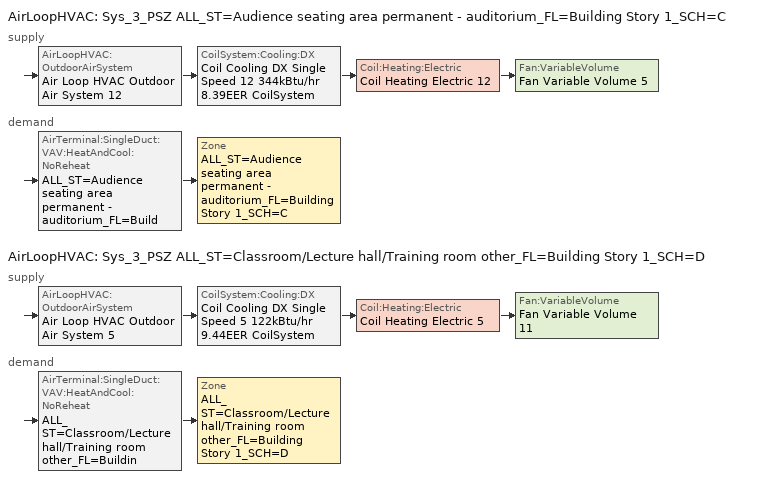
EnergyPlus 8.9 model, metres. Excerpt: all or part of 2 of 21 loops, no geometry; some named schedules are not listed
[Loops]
AirLoopHVAC 'Sys_3_PSZ ALL_ST=Audience seating area permanent - auditorium_FL=Building Story 1_SCH=C'
 supply: AirLoopHVAC:OutdoorAirSystem 'Air Loop HVAC Outdoor Air System 12' > CoilSystem:Cooling:DX 'Coil Cooling DX Single Speed 12 344kBtu/hr 8.39EER CoilSystem' > Coil:Heating:Electric 'Coil Heating Electric 12' > Fan:VariableVolume 'Fan Variable Volume 5'
 demand: AirTerminal:SingleDuct:VAV:HeatAndCool:NoReheat 'ALL_ST=Audience seating area permanent - auditorium_FL=Building Story 1_SCH=C vav terminal' > Zone 'ALL_ST=Audience seating area permanent - auditorium_FL=Building Story 1_SCH=C'
AirLoopHVAC 'Sys_3_PSZ ALL_ST=Classroom/Lecture hall/Training room other_FL=Building Story 1_SCH=D'
 supply: AirLoopHVAC:OutdoorAirSystem 'Air Loop HVAC Outdoor Air System 5' > CoilSystem:Cooling:DX 'Coil Cooling DX Single Speed 5 122kBtu/hr 9.44EER CoilSystem' > Coil:Heating:Electric 'Coil Heating Electric 5' > Fan:VariableVolume 'Fan Variable Volume 11'
 demand: AirTerminal:SingleDuct:VAV:HeatAndCool:NoReheat 'ALL_ST=Classroom/Lecture hall/Training room other_FL=Building Story 1_SCH=D vav terminal' > Zone 'ALL_ST=Classroom/Lecture hall/Training room other_FL=Building Story 1_SCH=D'
[ZoneControl:Thermostat] Control Object Type 1=ThermostatSetpoint:DualSetpoint
Name | Zone or ZoneList | Control Type Schedule | Control Name 1
ALL_ST=Audience seating area permanent - auditorium_FL=Building Story 1_SCH=C Thermostat | ALL_ST=Audience seating area permanent - auditorium_FL=Building Story 1_SCH=C | ALL_ST=Audience seating area permanent - auditorium_FL=Building Story 1_SCH=C Thermostat Schedule | Space Function Audience seating area permanent - auditorium Thermostat 3
ALL_ST=Classroom/Lecture hall/Training room other_FL=Building Story 1_SCH=D Thermostat | ALL_ST=Classroom/Lecture hall/Training room other_FL=Building Story 1_SCH=D | ALL_ST=Classroom/Lecture hall/Training room other_FL=Building Story 1_SCH=D Thermostat Schedule | Space Function Classroom/Lecture hall/Training room other Thermostat 49
[ThermostatSetpoint:DualSetpoint]
Name | Heating Setpoint Temperature Schedule | Cooling Setpoint Temperature Schedule
Space Function Audience seating area permanent - auditorium Thermostat 3 | NECB-C-Thermostat Setpoint-Heating | NECB-C-Thermostat Setpoint-Cooling
Space Function Classroom/Lecture hall/Training room other Thermostat 49 | NECB-D-Thermostat Setpoint-Heating | NECB-D-Thermostat Setpoint-Cooling
[ZoneHVAC:EnergyRecoveryVentilator] Supply Air Flow Rate {m3/s}=AutoSize; Exhaust Air Flow Rate {m3/s}=AutoSize; Ventilation Rate per Occupant {m3/s-person}=0
Name | Availability Schedule | Heat Exchanger | Supply Air Fan | Exhaust Air Fan | Controller | Ventilation Rate per Unit Floor Area {m3/s-m2}
ALL_ST=Audience seating area permanent - auditorium_FL=Building Story 1_SCH=C erv doas | Sys_3_PSZ ALL_ST=Audience seating area permanent - auditorium_FL=Building Story 1_SCH=C Occ Sch | ALL_ST=Audience seating area permanent - auditorium_FL=Building Story 1_SCH=C erv hx | ALL_ST=Audience seating area permanent - auditorium_FL=Building Story 1_SCH=C erv sup fan | ALL_ST=Audience seating area permanent - auditorium_FL=Building Story 1_SCH=C erv exh fan | ALL_ST=Audience seating area permanent - auditorium_FL=Building Story 1_SCH=C erv contr | 0.0041148
ALL_ST=Classroom/Lecture hall/Training room other_FL=Building Story 1_SCH=D erv doas | Sys_3_PSZ ALL_ST=Classroom/Lecture hall/Training room other_FL=Building Story 1_SCH=D Occ Sch | ALL_ST=Classroom/Lecture hall/Training room other_FL=Building Story 1_SCH=D erv hx | ALL_ST=Classroom/Lecture hall/Training room other_FL=Building Story 1_SCH=D erv sup fan | ALL_ST=Classroom/Lecture hall/Training room other_FL=Building Story 1_SCH=D erv exh fan | ALL_ST=Classroom/Lecture hall/Training room other_FL=Building Story 1_SCH=D erv contr | 0.00278384
[HeatExchanger:AirToAir:SensibleAndLatent] Availability Schedule=Always On Discrete; Nominal Supply Air Flow Rate {m3/s}=Autosize; Sensible Effectiveness at 100% Heating Air Flow=0.9; Latent Effectiveness at 100% Heating Air Flow=0.9; Sensible Effectiveness at 75% Heating Air Flow=0.9; Latent Effectiveness at 75% Heating Air Flow=0.9; Sensible Effectiveness at 100% Cooling Air Flow=0.9; Latent Effectiveness at 100% Cooling Air Flow=0.9; Sensible Effectiveness at 75% Cooling Air Flow=0.9; Latent Effectiveness at 75% Cooling Air Flow=0.9; Heat Exchanger Type=Rotary; Threshold Temperature {C}=-23.3; Initial Defrost Time Fraction=0.167
Name | Nominal Electric Power {W} | Supply Air Outlet Temperature Control | Frost Control Type | Rate of Defrost Time Fraction Increase {1/K} | Economizer Lockout
ALL_ST=Audience seating area permanent - auditorium_FL=Building Story 1_SCH=C erv hx | 2966.94 | No | ExhaustAirRecirculation | 0.012 | No
ALL_ST=Classroom/Lecture hall/Training room other_FL=Building Story 1_SCH=D erv hx | 643.229 | No | ExhaustAirRecirculation | 0.012 | No
Sys_3_PSZ ALL_ST=Audience seating area permanent - auditorium_FL=Building Story 1_SCH=C ERV | 2966.94 | Yes | ExhaustOnly | 1.44 | Yes
Sys_3_PSZ ALL_ST=Classroom/Lecture hall/Training room other_FL=Building Story 1_SCH=D ERV | 643.229 | Yes | ExhaustOnly | 1.44 | Yes
[Fan:OnOff] Availability Schedule=Always On Discrete; Fan Total Efficiency=0.75; Pressure Rise {Pa}=200; Maximum Flow Rate {m3/s}=Autosize; Motor Efficiency=0.9; Motor In Airstream Fraction=1
Name | Fan Power Ratio Function of Speed Ratio Curve | Fan Efficiency Ratio Function of Speed Ratio Curve
ALL_ST=Audience seating area permanent - auditorium_FL=Building Story 1_SCH=C erv sup fan | Fan On Off Power Curve 10 | Fan On Off Efficiency Curve 10
ALL_ST=Audience seating area permanent - auditorium_FL=Building Story 1_SCH=C erv exh fan | Fan On Off Power Curve 11 | Fan On Off Efficiency Curve 11
ALL_ST=Classroom/Lecture hall/Training room other_FL=Building Story 1_SCH=D erv sup fan | Fan On Off Power Curve 22 | Fan On Off Efficiency Curve 22
ALL_ST=Classroom/Lecture hall/Training room other_FL=Building Story 1_SCH=D erv exh fan | Fan On Off Power Curve 23 | Fan On Off Efficiency Curve 23
[ZoneHVAC:EnergyRecoveryVentilator:Controller] Temperature High Limit {C}=19; Temperature Low Limit {C}=13; Exhaust Air Temperature Limit=NoExhaustAirTemperatureLimit; Exhaust Air Enthalpy Limit=NoExhaustAirEnthalpyLimit; Time of Day Economizer Flow Control Schedule=Always Off Discrete; High Humidity Control Flag=No; High Humidity Outdoor Air Flow Ratio=1; Control High Indoor Humidity Based on Outdoor Humidity Ratio=Yes
Name | Electronic Enthalpy Limit Curve
ALL_ST=Audience seating area permanent - auditorium_FL=Building Story 1_SCH=C erv contr | Curve Cubic 7
ALL_ST=Classroom/Lecture hall/Training room other_FL=Building Story 1_SCH=D erv contr | Curve Cubic 13
[ZoneHVAC:Baseboard:Convective:Electric] Availability Schedule=Always On Discrete; Heating Design Capacity {W}=Autosize; Efficiency=1
Zone HVAC Baseboard Convective Electric 18; Zone HVAC Baseboard Convective Electric 11
[AirTerminal:SingleDuct:VAV:HeatAndCool:NoReheat] Availability Schedule=Always On Discrete; Maximum Air Flow Rate {m3/s}=AutoSize; Zone Minimum Air Flow Fraction=0.05
ALL_ST=Audience seating area permanent - auditorium_FL=Building Story 1_SCH=C vav terminal; ALL_ST=Classroom/Lecture hall/Training room other_FL=Building Story 1_SCH=D vav terminal
[Zone equipment]
ALL_ST=Audience seating area permanent - auditorium_FL=Building Story 1_SCH=C: ALL_ST=Audience seating area permanent - auditorium_FL=Building Story 1_SCH=C erv doas, Zone HVAC Baseboard Convective Electric 18, ALL_ST=Audience seating area permanent - auditorium_FL=Building Story 1_SCH=C vav terminal
ALL_ST=Classroom/Lecture hall/Training room other_FL=Building Story 1_SCH=D: ALL_ST=Classroom/Lecture hall/Training room other_FL=Building Story 1_SCH=D erv doas, Zone HVAC Baseboard Convective Electric 11, ALL_ST=Classroom/Lecture hall/Training room other_FL=Building Story 1_SCH=D vav terminal
[Sizing:Zone] Zone Cooling Design Supply Air Temperature Input Method=SupplyAirTemperature; Zone Cooling Design Supply Air Temperature {C}=13; Zone Cooling Design Supply Air Temperature Difference {deltaC}=11.11; Zone Heating Design Supply Air Temperature Input Method=SupplyAirTemperature; Zone Heating Design Supply Air Temperature {C}=43; Zone Heating Design Supply Air Temperature Difference {deltaC}=11.11; Zone Cooling Design Supply Air Humidity Ratio {kgWater/kgDryAir}=0.0085; Zone Heating Design Supply Air Humidity Ratio {kgWater/kgDryAir}=0.008; Zone Heating Sizing Factor=1.3; Zone Cooling Sizing Factor=1.1; Cooling Design Air Flow Method=DesignDay; Cooling Design Air Flow Rate {m3/s}=0; Cooling Minimum Air Flow per Zone Floor Area {m3/s-m2}=0.000762; Cooling Minimum Air Flow {m3/s}=0; Cooling Minimum Air Flow Fraction=0; Heating Design Air Flow Method=DesignDay; Heating Design Air Flow Rate {m3/s}=0; Heating Maximum Air Flow per Zone Floor Area {m3/s-m2}=0.002032; Heating Maximum Air Flow {m3/s}=0.141576; Heating Maximum Air Flow Fraction=0.3; Account for Dedicated Outdoor Air System=No
Name | Design Specification Outdoor Air Object | Design Specification Zone Air Distribution Object
ALL_ST=Audience seating area permanent - auditorium_FL=Building Story 1_SCH=C | Space Function Audience seating area permanent - auditorium Ventilation | ALL_ST=Audience seating area permanent - auditorium_FL=Building Story 1_SCH=C Design Spec Zone Air Dist
ALL_ST=Classroom/Lecture hall/Training room other_FL=Building Story 1_SCH=D | Space Function Classroom/Lecture hall/Training room other Ventilation | ALL_ST=Classroom/Lecture hall/Training room other_FL=Building Story 1_SCH=D Design Spec Zone Air Dist
[DesignSpecification:ZoneAirDistribution] Zone Air Distribution Effectiveness in Cooling Mode=1; Zone Air Distribution Effectiveness in Heating Mode=1
ALL_ST=Audience seating area permanent - auditorium_FL=Building Story 1_SCH=C Design Spec Zone Air Dist; ALL_ST=Classroom/Lecture hall/Training room other_FL=Building Story 1_SCH=D Design Spec Zone Air Dist
[Controller:MechanicalVentilation] Demand Controlled Ventilation=No; System Outdoor Air Method=ZoneSum
Name | Availability Schedule | Zone Name 1 | Design Specification Outdoor Air Object Name 1 | Design Specification Zone Air Distribution Object Name 1
Controller Mechanical Ventilation 12 | Sys_3_PSZ ALL_ST=Audience seating area permanent - auditorium_FL=Building Story 1_SCH=C Occ Sch | ALL_ST=Audience seating area permanent - auditorium_FL=Building Story 1_SCH=C | Space Function Audience seating area permanent - auditorium Ventilation | ALL_ST=Audience seating area permanent - auditorium_FL=Building Story 1_SCH=C Design Spec Zone Air Dist
Controller Mechanical Ventilation 5 | Sys_3_PSZ ALL_ST=Classroom/Lecture hall/Training room other_FL=Building Story 1_SCH=D Occ Sch | ALL_ST=Classroom/Lecture hall/Training room other_FL=Building Story 1_SCH=D | Space Function Classroom/Lecture hall/Training room other Ventilation | ALL_ST=Classroom/Lecture hall/Training room other_FL=Building Story 1_SCH=D Design Spec Zone Air Dist
[DesignSpecification:OutdoorAir] Outdoor Air Method=Sum; Outdoor Air Flow per Person {m3/s-person}=0; Outdoor Air Flow per Zone {m3/s}=0; Outdoor Air Flow Air Changes per Hour {1/hr}=0
Name | Outdoor Air Flow per Zone Floor Area {m3/s-m2}
Space Function Audience seating area permanent - auditorium Ventilation | 0.0041148
Space Function Classroom/Lecture hall/Training room other Ventilation | 0.00278384
[AirLoopHVAC] Design Supply Air Flow Rate {m3/s}=AutoSize
Sys_3_PSZ ALL_ST=Audience seating area permanent - auditorium_FL=Building Story 1_SCH=C; Sys_3_PSZ ALL_ST=Classroom/Lecture hall/Training room other_FL=Building Story 1_SCH=D
[Sizing:System] Type of Load to Size On=Sensible; Design Outdoor Air Flow Rate {m3/s}=Autosize; Central Heating Maximum System Air Flow Ratio=1; Preheat Design Temperature {C}=7; Preheat Design Humidity Ratio {kgWater/kgDryAir}=0.008; Precool Design Temperature {C}=13; Precool Design Humidity Ratio {kgWater/kgDryAir}=0.008; Central Cooling Design Supply Air Temperature {C}=13; Central Heating Design Supply Air Temperature {C}=43; Type of Zone Sum to Use=NonCoincident; 100% Outdoor Air in Cooling=No; 100% Outdoor Air in Heating=No; Central Cooling Design Supply Air Humidity Ratio {kgWater/kgDryAir}=0.0085; Central Heating Design Supply Air Humidity Ratio {kgWater/kgDryAir}=0.008; Cooling Supply Air Flow Rate Method=DesignDay; Cooling Supply Air Flow Rate {m3/s}=0; Cooling Supply Air Flow Rate Per Floor Area {m3/s-m2}=0.00996765; Cooling Fraction of Autosized Cooling Supply Air Flow Rate=1; Cooling Supply Air Flow Rate Per Unit Cooling Capacity {m3/s-W}=3.94755e-05; Heating Supply Air Flow Rate Method=DesignDay; Heating Supply Air Flow Rate {m3/s}=0; Heating Supply Air Flow Rate Per Floor Area {m3/s-m2}=0.00996765; Heating Fraction of Autosized Heating Supply Air Flow Rate=1; Heating Fraction of Autosized Cooling Supply Air Flow Rate=1; Heating Supply Air Flow Rate Per Unit Heating Capacity {m3/s-W}=3.15882e-05; System Outdoor Air Method=ZoneSum; Zone Maximum Outdoor Air Fraction=1; Cooling Design Capacity Method=CoolingDesignCapacity; Cooling Design Capacity {W}=Autosize; Cooling Design Capacity Per Floor Area {W/m2}=234.7; Fraction of Autosized Cooling Design Capacity=1; Heating Design Capacity Method=HeatingDesignCapacity; Heating Design Capacity {W}=Autosize; Heating Design Capacity Per Floor Area {W/m2}=157; Fraction of Autosized Heating Design Capacity=1; Central Cooling Capacity Control Method=OnOff
Sys_3_PSZ ALL_ST=Audience seating area permanent - auditorium_FL=Building Story 1_SCH=C; Sys_3_PSZ ALL_ST=Classroom/Lecture hall/Training room other_FL=Building Story 1_SCH=D
[Controller:OutdoorAir] Minimum Outdoor Air Flow Rate {m3/s}=0; Maximum Outdoor Air Flow Rate {m3/s}=0; Economizer Control Type=DifferentialEnthalpy; Economizer Control Action Type=ModulateFlow; Lockout Type=NoLockout; Minimum Limit Type=FixedMinimum; High Humidity Control=No; Control High Indoor Humidity Based on Outdoor Humidity Ratio=Yes; Heat Recovery Bypass Control Type=BypassWhenOAFlowGreaterThanMinimum
Name | Minimum Outdoor Air Schedule | Mechanical Ventilation Controller
Controller Outdoor Air 12 | Sys_3_PSZ ALL_ST=Audience seating area permanent - auditorium_FL=Building Story 1_SCH=C Occ Sch | Controller Mechanical Ventilation 12
Controller Outdoor Air 5 | Sys_3_PSZ ALL_ST=Classroom/Lecture hall/Training room other_FL=Building Story 1_SCH=D Occ Sch | Controller Mechanical Ventilation 5
[SetpointManager:OutdoorAirPretreat] Control Variable=Temperature; Minimum Setpoint Temperature {C}=-99; Maximum Setpoint Temperature {C}=99; Minimum Setpoint Humidity Ratio {kgWater/kgDryAir}=1e-005; Maximum Setpoint Humidity Ratio {kgWater/kgDryAir}=1
Setpoint Manager Outdoor Air Pretreat 1; Setpoint Manager Outdoor Air Pretreat 2
[SetpointManager:MixedAir] Control Variable=Temperature
Node 169 OS Default SPM; Node 168 OS Default SPM; Node 385 OS Default SPM; Node 92 OS Default SPM; Node 91 OS Default SPM; Node 397 OS Default SPM
[CoilSystem:Cooling:DX] Availability Schedule=Always On Discrete
Name | Cooling Coil
Coil Cooling DX Single Speed 12 344kBtu/hr 8.39EER CoilSystem | Coil Cooling DX Single Speed 12 344kBtu/hr 8.39EER
Coil Cooling DX Single Speed 5 122kBtu/hr 9.44EER CoilSystem | Coil Cooling DX Single Speed 5 122kBtu/hr 9.44EER
[Coil:Cooling:DX:SingleSpeed] Availability Schedule=Always On Discrete; Gross Rated Total Cooling Capacity {W}=Autosize; Gross Rated Sensible Heat Ratio=Autosize; Rated Air Flow Rate {m3/s}=Autosize; Rated Evaporator Fan Power Per Volume Flow Rate {W/(m3/s)}=773.3; Total Cooling Capacity Function of Temperature Curve=DXCOOL-NECB2011-REF-CAPFT; Total Cooling Capacity Function of Flow Fraction Curve=DXCOOL-NECB2011-REF-CAPFFLOW; Energy Input Ratio Function of Temperature Curve=DXCOOL-NECB2011-REF-COOLEIRFT; Energy Input Ratio Function of Flow Fraction Curve=DXCOOL-NECB2011-REF-COOLEIRFFLOW; Part Load Fraction Correlation Curve=DXCOOL-NECB2011-REF-COOLPLFFPLR; Condenser Type=AirCooled; Evaporative Condenser Effectiveness=0; Evaporative Condenser Air Flow Rate {m3/s}=Autosize; Evaporative Condenser Pump Rated Power Consumption {W}=Autosize; Crankcase Heater Capacity {W}=0; Maximum Outdoor Dry-Bulb Temperature for Crankcase Heater Operation {C}=0; Basin Heater Capacity {W/K}=0; Basin Heater Setpoint Temperature {C}=10
Name | Gross Rated Cooling COP {W/W}
Coil Cooling DX Single Speed 12 344kBtu/hr 8.39EER | 3.0624
Coil Cooling DX Single Speed 5 122kBtu/hr 9.44EER | 3.28074
[Coil:Heating:Electric] Availability Schedule=Always On Discrete; Efficiency=1; Nominal Capacity {W}=Autosize
Coil Heating Electric 12; Coil Heating Electric 5
[Fan:VariableVolume] Fan Total Efficiency=0.7; Pressure Rise {Pa}=640; Maximum Flow Rate {m3/s}=AutoSize; Fan Power Minimum Flow Rate Input Method=Fraction; Fan Power Minimum Flow Fraction=0.3; Fan Power Minimum Air Flow Rate {m3/s}=0; Motor Efficiency=0.9; Motor In Airstream Fraction=1; Fan Power Coefficient 1=0.0407599; Fan Power Coefficient 2=0.088045; Fan Power Coefficient 3=-0.0729261; Fan Power Coefficient 4=0.94374; Fan Power Coefficient 5=0
Name | Availability Schedule
Fan Variable Volume 5 | Sys_3_PSZ ALL_ST=Audience seating area permanent - auditorium_FL=Building Story 1_SCH=C Occ Sch
Fan Variable Volume 11 | Sys_3_PSZ ALL_ST=Classroom/Lecture hall/Training room other_FL=Building Story 1_SCH=D Occ Sch
[SetpointManager:Warmest] Control Variable=Temperature; Minimum Setpoint Temperature {C}=12; Maximum Setpoint Temperature {C}=35; Strategy=MaximumTemperature
Name | HVAC Air Loop
Node 161 SAT stpmanager | Sys_3_PSZ ALL_ST=Audience seating area permanent - auditorium_FL=Building Story 1_SCH=C
Node 84 SAT stpmanager | Sys_3_PSZ ALL_ST=Classroom/Lecture hall/Training room other_FL=Building Story 1_SCH=D
[Schedule:Compact]
ALL_ST=Audience seating area permanent - auditorium_FL=Building Story 1_SCH=C Thermostat Schedule; ALL_ST=Classroom/Lecture hall/Training room other_FL=Building Story 1_SCH=D Thermostat Schedule: Through: 12/31, For: AllDays, Until: 24:00, 4
[Schedule:Week:Daily]
NECB-C-Thermostat Setpoint-Heating Week Rule - Jan1-Dec31: NECB-C-Thermostat Setpoint-Heating Sun|Hol Day, NECB-C-Thermostat Setpoint-Heating Default|Wkdy Day, NECB-C-Thermostat Setpoint-Heating Default|Wkdy Day, NECB-C-Thermostat Setpoint-Heating Default|Wkdy Day, NECB-C-Thermostat Setpoint-Heating Default|Wkdy Day, NECB-C-Thermostat Setpoint-Heating Default|Wkdy Day, NECB-C-Thermostat Setpoint-Heating Sat Day, NECB-C-Thermostat Setpoint-Heating Default, NECB-C-Thermostat Setpoint-Heating Default, NECB-C-Thermostat Setpoint-Heating Default, NECB-C-Thermostat Setpoint-Heating Default, NECB-C-Thermostat Setpoint-Heating Default
Sys_3_PSZ ALL_ST=Audience seating area permanent - auditorium_FL=Building Story 1_SCH=C Occ Sch Week Rule - Jan1-Dec31: Sys_3_PSZ ALL_ST=Audience seating area permanent - auditorium_FL=Building Story 1_SCH=C Occ Sch Sunday, Sys_3_PSZ ALL_ST=Audience seating area permanent - auditorium_FL=Building Story 1_SCH=C Occ Sch Monday, Sys_3_PSZ ALL_ST=Audience seating area permanent - auditorium_FL=Building Story 1_SCH=C Occ Sch Tuesday, Sys_3_PSZ ALL_ST=Audience seating area permanent - auditorium_FL=Building Story 1_SCH=C Occ Sch Wednesday, Sys_3_PSZ ALL_ST=Audience seating area permanent - auditorium_FL=Building Story 1_SCH=C Occ Sch Thursday, Sys_3_PSZ ALL_ST=Audience seating area permanent - auditorium_FL=Building Story 1_SCH=C Occ Sch Friday, Sys_3_PSZ ALL_ST=Audience seating area permanent - auditorium_FL=Building Story 1_SCH=C Occ Sch Saturday, Sys_3_PSZ ALL_ST=Audience seating area permanent - auditorium_FL=Building Story 1_SCH=C Occ Sch Default, Sys_3_PSZ ALL_ST=Audience seating area permanent - auditorium_FL=Building Story 1_SCH=C Occ Sch Summer Design Day, Sys_3_PSZ ALL_ST=Audience seating area permanent - auditorium_FL=Building Story 1_SCH=C Occ Sch Winter Design Day, Sys_3_PSZ ALL_ST=Audience seating area permanent - auditorium_FL=Building Story 1_SCH=C Occ Sch Default, Sys_3_PSZ ALL_ST=Audience seating area permanent - auditorium_FL=Building Story 1_SCH=C Occ Sch Default
Sys_3_PSZ ALL_ST=Classroom/Lecture hall/Training room other_FL=Building Story 1_SCH=D Occ Sch Week Rule - Jan1-Dec31: Sys_3_PSZ ALL_ST=Classroom/Lecture hall/Training room other_FL=Building Story 1_SCH=D Occ Sch Sunday, Sys_3_PSZ ALL_ST=Classroom/Lecture hall/Training room other_FL=Building Story 1_SCH=D Occ Sch Monday, Sys_3_PSZ ALL_ST=Classroom/Lecture hall/Training room other_FL=Building Story 1_SCH=D Occ Sch Tuesday, Sys_3_PSZ ALL_ST=Classroom/Lecture hall/Training room other_FL=Building Story 1_SCH=D Occ Sch Wednesday, Sys_3_PSZ ALL_ST=Classroom/Lecture hall/Training room other_FL=Building Story 1_SCH=D Occ Sch Thursday, Sys_3_PSZ ALL_ST=Classroom/Lecture hall/Training room other_FL=Building Story 1_SCH=D Occ Sch Friday, Sys_3_PSZ ALL_ST=Classroom/Lecture hall/Training room other_FL=Building Story 1_SCH=D Occ Sch Saturday, Sys_3_PSZ ALL_ST=Classroom/Lecture hall/Training room other_FL=Building Story 1_SCH=D Occ Sch Default, Sys_3_PSZ ALL_ST=Classroom/Lecture hall/Training room other_FL=Building Story 1_SCH=D Occ Sch Summer Design Day, Sys_3_PSZ ALL_ST=Classroom/Lecture hall/Training room other_FL=Building Story 1_SCH=D Occ Sch Winter Design Day, Sys_3_PSZ ALL_ST=Classroom/Lecture hall/Training room other_FL=Building Story 1_SCH=D Occ Sch Default, Sys_3_PSZ ALL_ST=Classroom/Lecture hall/Training room other_FL=Building Story 1_SCH=D Occ Sch Default
[Schedule:Year]
NECB-C-Thermostat Setpoint-Heating: NECB-C-Thermostat Setpoint-Heating Week Rule - Jan1-Dec31, 1, 1, 12, 31
NECB-C-Thermostat Setpoint-Cooling: NECB-C-Thermostat Setpoint-Cooling Week Rule - Jan1-Dec31, 1, 1, 12, 31
Sys_3_PSZ ALL_ST=Audience seating area permanent - auditorium_FL=Building Story 1_SCH=C Occ Sch: Sys_3_PSZ ALL_ST=Audience seating area permanent - auditorium_FL=Building Story 1_SCH=C Occ Sch Week Rule - Jan1-Dec31, 1, 1, 12, 31
NECB-D-Thermostat Setpoint-Heating: NECB-D-Thermostat Setpoint-Heating Week Rule - Jan1-Dec31, 1, 1, 12, 31
NECB-D-Thermostat Setpoint-Cooling: NECB-D-Thermostat Setpoint-Cooling Week Rule - Jan1-Dec31, 1, 1, 12, 31
Sys_3_PSZ ALL_ST=Classroom/Lecture hall/Training room other_FL=Building Story 1_SCH=D Occ Sch: Sys_3_PSZ ALL_ST=Classroom/Lecture hall/Training room other_FL=Building Story 1_SCH=D Occ Sch Week Rule - Jan1-Dec31, 1, 1, 12, 31
[Schedule:Constant]
Name | Hourly Value
Always On Discrete | 1
Always Off Discrete | 0
[Curve:Exponent] Coefficient1 Constant=1; Coefficient2 Constant=0; Coefficient3 Constant=0; Minimum Value of x {BasedOnField A2}=0; Maximum Value of x {BasedOnField A2}=1
Fan On Off Power Curve 10; Fan On Off Power Curve 11; Fan On Off Power Curve 22; Fan On Off Power Curve 23
[Curve:Cubic]
Name | Coefficient1 Constant | Coefficient2 x | Coefficient3 x**2 | Coefficient4 x**3 | Minimum Value of x {BasedOnField A2} | Maximum Value of x {BasedOnField A2}
Fan On Off Efficiency Curve 10; Fan On Off Efficiency Curve 11; Fan On Off Efficiency Curve 22; Fan On Off Efficiency Curve 23 | 1 | 0 | 0 | 0 | 0 | 1
Curve Cubic 7; Curve Cubic 13 | 0.013427 | -0.00047892 | 5.3352e-05 | -1.8103e-06 | 16.6 | 29.13
DXCOOL-NECB2011-REF-COOLPLFFPLR | 0.0277 | 4.9151 | -8.184 | 4.2702 | 0.7 | 1
[Curve:Biquadratic] Minimum Value of x {BasedOnField A2}=13; Maximum Value of x {BasedOnField A2}=24; Minimum Value of y {BasedOnField A3}=24; Maximum Value of y {BasedOnField A3}=46
Name | Coefficient1 Constant | Coefficient2 x | Coefficient3 x**2 | Coefficient4 y | Coefficient5 y**2 | Coefficient6 x*y
DXCOOL-NECB2011-REF-CAPFT | 0.867905 | 0.0142459 | 0.00055436 | -0.0075575 | 3.3e-005 | -0.0001918
DXCOOL-NECB2011-REF-COOLEIRFT | 0.116936 | 0.0284933 | -0.0004112 | 0.0214108 | 0.00016103 | -0.0006791
[Curve:Quadratic] Coefficient1 Constant=1; Coefficient2 x=0; Coefficient3 x**2=0; Minimum Value of x {BasedOnField A2}=0; Maximum Value of x {BasedOnField A2}=1
DXCOOL-NECB2011-REF-CAPFFLOW; DXCOOL-NECB2011-REF-COOLEIRFFLOW
